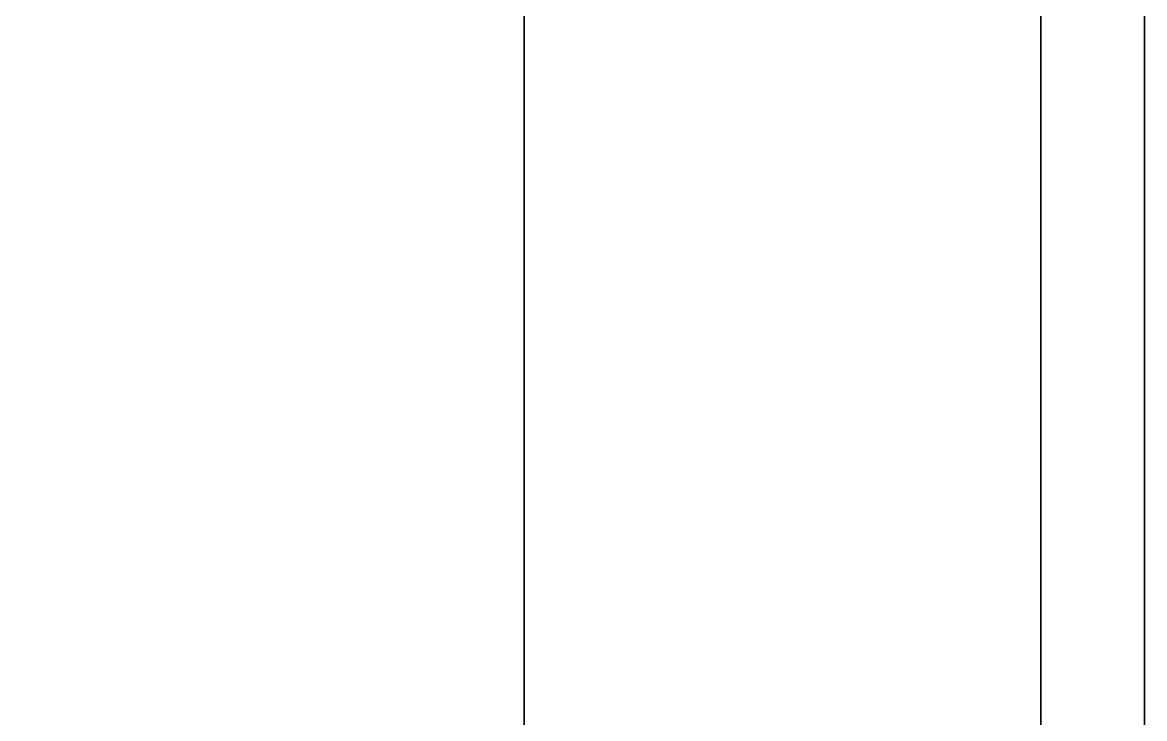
# Model space of a CAD drawing. Header units: metres. Extents: x 0 to 2800, y 0 to 2000.
# Drawn here: x 146.3 to 288, y 175.7 to 263.6 of the extents above; entities that cross this region are included whole.
import ezdxf

# ---------------------------------------------------------------- set-up
doc = ezdxf.new("R2010")
doc.units = ezdxf.units.M

msp = doc.modelspace()

# ---------------------------------------------------------------- linework, layer by layer
for points in [[(209.68, 52.36), (209.68, 76.17), (209.68, 99.98), (209.68, 123.8), (209.68, 147.61), (209.68, 171.42), (209.68, 195.23), (209.68, 219.04), (209.68, 242.85), (209.68, 266.66), (209.68, 290.47), (209.68, 314.28), (209.68, 338.09), (209.68, 361.9), (209.68, 385.71), (209.68, 409.52), (209.68, 433.33), (209.68, 457.14), (209.68, 480.96), (209.68, 504.77), (209.68, 528.58), (209.68, 552.39), (209.68, 576.2), (209.68, 600.01)], [(209.68, 52.36), (209.68, 76.17), (209.68, 99.98), (209.68, 123.8), (209.68, 147.61), (209.68, 171.42), (209.68, 195.23), (209.68, 219.04), (209.68, 242.85), (209.68, 266.66), (209.68, 290.47), (209.68, 314.28), (209.68, 338.09), (209.68, 361.9), (209.68, 385.71), (209.68, 409.52), (209.68, 433.33), (209.68, 457.14), (209.68, 480.96), (209.68, 504.77), (209.68, 528.58), (209.68, 552.39), (209.68, 576.2), (209.68, 600.01)], [(209.68, 373.41), (209.68, 349.6), (209.68, 325.79), (209.68, 301.98), (209.68, 278.17), (209.68, 254.36), (209.68, 230.55), (209.68, 206.74), (209.68, 182.93), (209.68, 159.12), (209.68, 135.3), (209.68, 111.49), (209.68, 87.68), (209.68, 63.87), (197.38, 52.36), (173.57, 52.36), (149.75, 52.36), (125.94, 52.36), (102.13, 52.36), (78.32, 52.36)], [(209.68, 373.41), (209.68, 349.6), (209.68, 325.79), (209.68, 301.98), (209.68, 278.17), (209.68, 254.36), (209.68, 230.55), (209.68, 206.74), (209.68, 182.93), (209.68, 159.12), (209.68, 135.3), (209.68, 111.49), (209.68, 87.68), (209.68, 63.87), (197.38, 52.36), (173.57, 52.36), (149.75, 52.36), (125.94, 52.36), (102.13, 52.36), (78.32, 52.36)], [(209.68, 52.36), (209.68, 73.52), (209.68, 94.68), (209.68, 115.83), (209.68, 136.99), (209.68, 158.15), (209.68, 179.31), (209.68, 200.46), (209.68, 221.62), (209.68, 242.78), (209.68, 263.93), (209.68, 285.09), (209.68, 306.25), (209.68, 327.4), (209.68, 348.56), (209.68, 369.72)], [(209.68, 369.72), (209.68, 348.56), (209.68, 327.4), (209.68, 306.25), (209.68, 285.09), (209.68, 263.93), (209.68, 242.78), (209.68, 221.62), (209.68, 200.46), (209.68, 179.31), (209.68, 158.15), (209.68, 136.99), (209.68, 115.83), (209.68, 94.68), (209.68, 73.52), (209.68, 52.36)], [(209.68, 52.36), (209.68, 73.52), (209.68, 94.68), (209.68, 115.83), (209.68, 136.99), (209.68, 158.15), (209.68, 179.31), (209.68, 200.46), (209.68, 221.62), (209.68, 242.78), (209.68, 263.93), (209.68, 285.09), (209.68, 306.25), (209.68, 327.4), (209.68, 348.56), (209.68, 369.72)], [(209.68, 369.72), (209.68, 348.56), (209.68, 327.4), (209.68, 306.25), (209.68, 285.09), (209.68, 263.93), (209.68, 242.78), (209.68, 221.62), (209.68, 200.46), (209.68, 179.31), (209.68, 158.15), (209.68, 136.99), (209.68, 115.83), (209.68, 94.68), (209.68, 73.52), (209.68, 52.36)], [(274.91, 167.9), (274.91, 183.01), (274.91, 198.13), (274.91, 213.24), (274.91, 228.36), (274.91, 243.47), (274.91, 258.58), (274.91, 273.7), (274.91, 288.81), (274.91, 303.93), (274.91, 319.04), (274.91, 334.15), (274.91, 349.27), (274.91, 364.38)], [(274.91, 167.9), (274.91, 183.01), (274.91, 198.13), (274.91, 213.24), (274.91, 228.36), (274.91, 243.47), (274.91, 258.58), (274.91, 273.7), (274.91, 288.81), (274.91, 303.93), (274.91, 319.04), (274.91, 334.15), (274.91, 349.27), (274.91, 364.38)], [(274.91, 167.9), (274.91, 183.01), (274.91, 198.13), (274.91, 213.24), (274.91, 228.36), (274.91, 243.47), (274.91, 258.58), (274.91, 273.7), (274.91, 288.81), (274.91, 303.93), (274.91, 319.04), (274.91, 334.15), (274.91, 349.27), (274.91, 364.38)], [(274.91, 167.9), (274.91, 183.01), (274.91, 198.13), (274.91, 213.24), (274.91, 228.36), (274.91, 243.47), (274.91, 258.58), (274.91, 273.7), (274.91, 288.81), (274.91, 303.93), (274.91, 319.04), (274.91, 334.15), (274.91, 349.27), (274.91, 364.38)], [(288, 363.64), (288, 334.55), (288, 305.45), (288, 276.36), (288, 247.27), (288, 218.18), (288, 189.09), (288, 160)], [(288, 363.64), (288, 334.55), (288, 305.45), (288, 276.36), (288, 247.27), (288, 218.18), (288, 189.09), (288, 160)], [(288, 363.64), (288, 334.55), (288, 305.45), (288, 276.36), (288, 247.27), (288, 218.18), (288, 189.09), (288, 160)], [(288, 363.64), (288, 334.55), (288, 305.45), (288, 276.36), (288, 247.27), (288, 218.18), (288, 189.09), (288, 160)], [(288, 160.89), (288, 177.51), (288, 194.14), (288, 210.76), (288, 227.39), (288, 244.01), (288, 260.64), (288, 277.27), (288, 293.89), (288, 310.52), (288, 327.14), (288, 343.77), (288, 360.39)], [(288, 160.89), (288, 177.51), (288, 194.14), (288, 210.76), (288, 227.39), (288, 244.01), (288, 260.64), (288, 277.27), (288, 293.89), (288, 310.52), (288, 327.14), (288, 343.77), (288, 360.39)], [(288, 357.45), (288, 340.82), (288, 324.2), (288, 307.57), (288, 290.95), (288, 274.32), (288, 257.69), (288, 241.07), (288, 224.44), (288, 207.82), (288, 191.19), (288, 174.57)], [(288, 357.45), (288, 340.82), (288, 324.2), (288, 307.57), (288, 290.95), (288, 274.32), (288, 257.69), (288, 241.07), (288, 224.44), (288, 207.82), (288, 191.19), (288, 174.57)], [(288, 357.45), (288, 340.82), (288, 324.2), (288, 307.57), (288, 290.95), (288, 274.32), (288, 257.69), (288, 241.07), (288, 224.44), (288, 207.82), (288, 191.19), (288, 174.57)], [(288, 357.45), (288, 340.82), (288, 324.2), (288, 307.57), (288, 290.95), (288, 274.32), (288, 257.69), (288, 241.07), (288, 224.44), (288, 207.82), (288, 191.19), (288, 174.57)], [(274.91, 353.45), (274.91, 343.62), (274.91, 333.8), (274.91, 323.97), (274.91, 314.15), (274.91, 304.32), (274.91, 294.5), (274.91, 284.67), (274.91, 274.85), (274.91, 265.02), (274.91, 255.2), (274.91, 245.37), (274.91, 235.55), (274.91, 225.72), (274.91, 215.9), (274.91, 206.08), (274.91, 196.25), (274.91, 186.43), (274.91, 176.6), (274.91, 166.78)], [(274.91, 166.78), (274.91, 176.6), (274.91, 186.43), (274.91, 196.25), (274.91, 206.08), (274.91, 215.9), (274.91, 225.72), (274.91, 235.55), (274.91, 245.37), (274.91, 255.2), (274.91, 265.02), (274.91, 274.85), (274.91, 284.67), (274.91, 294.5), (274.91, 304.32), (274.91, 314.15), (274.91, 323.97), (274.91, 333.8), (274.91, 343.62), (274.91, 353.45)], [(274.91, 353.45), (274.91, 343.62), (274.91, 333.8), (274.91, 323.97), (274.91, 314.15), (274.91, 304.32), (274.91, 294.5), (274.91, 284.67), (274.91, 274.85), (274.91, 265.02), (274.91, 255.2), (274.91, 245.37), (274.91, 235.55), (274.91, 225.72), (274.91, 215.9), (274.91, 206.08), (274.91, 196.25), (274.91, 186.43), (274.91, 176.6), (274.91, 166.78)], [(274.91, 166.78), (274.91, 176.6), (274.91, 186.43), (274.91, 196.25), (274.91, 206.08), (274.91, 215.9), (274.91, 225.72), (274.91, 235.55), (274.91, 245.37), (274.91, 255.2), (274.91, 265.02), (274.91, 274.85), (274.91, 284.67), (274.91, 294.5), (274.91, 304.32), (274.91, 314.15), (274.91, 323.97), (274.91, 333.8), (274.91, 343.62), (274.91, 353.45)], [(0, 0), (29.09, 0), (58.18, 0), (87.27, 0), (116.36, 0), (145.45, 0), (174.55, 0), (203.64, 0), (232.73, 0), (261.82, 0), (288, 2.91), (288, 32), (288, 61.09), (288, 90.18), (288, 119.27), (288, 148.36), (288, 177.45), (288, 206.55), (288, 235.64), (288, 264.73), (288, 293.82), (288, 322.91), (288, 352)], [(0, 0), (29.09, 0), (58.18, 0), (87.27, 0), (116.36, 0), (145.45, 0), (174.55, 0), (203.64, 0), (232.73, 0), (261.82, 0), (288, 2.91), (288, 32), (288, 61.09), (288, 90.18), (288, 119.27), (288, 148.36), (288, 177.45), (288, 206.55), (288, 235.64), (288, 264.73), (288, 293.82), (288, 322.91), (288, 352)]]:
    msp.add_lwpolyline(points)

doc.saveas('drawing.dxf')
